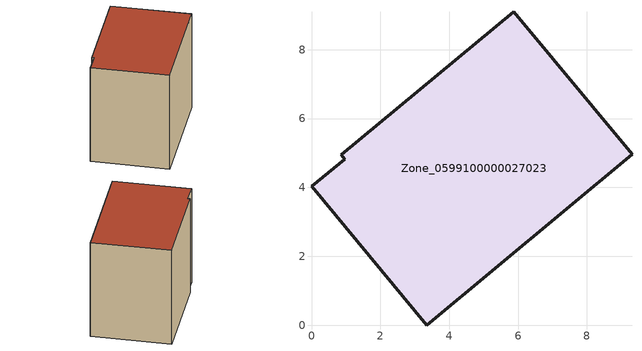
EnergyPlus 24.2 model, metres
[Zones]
Zone_0599100000027023
 floor ground (C_G): 9.31,4.96 3.35,0 0,4.03 0.96,4.82 0.86,4.95 5.87,9.1 z0
 wall outside (C_F): 9.31,4.96 5.87,9.1 0.86,4.95 0.96,4.82 0,4.03 3.35,0 9.31,4.96 z0:7.13
 roof outside (C_R): 3.35,0 9.31,4.96 5.87,9.1 0.86,4.95 0.96,4.82 0,4.03 z7.13
[BUILDING]
Pand.0599100000027023: North Axis=0; Terrain=City; Loads Convergence Tolerance Value=0.04; Temperature Convergence Tolerance Value=0.4; Solar Distribution=FullExterior; Maximum Number of Warmup Days=25; Minimum Number of Warmup Days=1
[Site:Location]
Rotterdam.The.Hague.AP_ZH_NLD Design_Conditions: Latitude=51.96; Longitude=4.45; Time Zone=1; Elevation=-4.5
[SITE:GROUNDTEMPERATURE:BUILDINGSURFACE]
18, 18, 18, 18, 18, 18, 18, 18, 18, 18, 18, 18
[MATERIAL] Thermal Absorptance=0.9; Solar Absorptance=0.7; Visible Absorptance=0.7
Name | Roughness | Thickness | Conductivity | Density | Specific Heat
G.TC.1946 | MediumSmooth | 0.15 | 1 | 540 | 1210
F.TC.1946 | Rough | 0.3 | 0.857143 | 1920 | 840
R.TC.1946 | MediumRough | 0.2 | 0.909091 | 1500 | 1000
[CONSTRUCTION]
C_G: G.TC.1946
C_F: F.TC.1946
C_R: R.TC.1946
[ZONE]
Zone_0599100000027023: Type=1; Multiplier=1; Ceiling Height=Autocalculate; Volume=Autocalculate; Floor Area=autocalculate; Part of Total Floor Area=Yes
[ZONEINFILTRATION:DESIGNFLOWRATE]
Infil_Zone_0599100000027023: Zone or ZoneList or Space or SpaceList=Zone_0599100000027023; Schedule=AlwaysOn; Design Flow Rate Calculation Method=Flow/Area; Flow Rate per Floor Area=0.003; Constant Term Coefficient=1; Temperature Term Coefficient=0; Velocity Term Coefficient=0; Velocity Squared Term Coefficient=0
[HVACTEMPLATE:ZONE:IDEALLOADSAIRSYSTEM]
Zone_0599100000027023: Maximum Heating Supply Air Temperature=50; Minimum Cooling Supply Air Temperature=13; Maximum Heating Supply Air Humidity Ratio=0.0156; Minimum Cooling Supply Air Humidity Ratio=0.0077; Heating Limit=NoLimit; Cooling Limit=NoLimit; Dehumidification Control Type=ConstantSensibleHeatRatio; Cooling Sensible Heat Ratio=0.7; Dehumidification Setpoint=60; Humidification Control Type=None; Humidification Setpoint=30; Outdoor Air Method=None; Outdoor Air Flow Rate per Person=0.00944; Outdoor Air Flow Rate per Zone Floor Area=0; Outdoor Air Flow Rate per Zone=0; Demand Controlled Ventilation Type=None; Outdoor Air Economizer Type=NoEconomizer; Heat Recovery Type=None; Sensible Heat Recovery Effectiveness=0.7; Latent Heat Recovery Effectiveness=0.65
[ZONECONTROL:THERMOSTAT]
ThermostatControl_Zone_0599100000027023: Zone or ZoneList=Zone_0599100000027023; Control Type Schedule=DualSetpointControlType; Control 1=Thermostat_Zone_0599100000027023; Temperature Difference Between Cutout And Setpoint=0
[THERMOSTATSETPOINT:DUALSETPOINT]
Thermostat_Zone_0599100000027023: Heating Setpoint Temperature Schedule=HeatingSetpoint_Zone_0599100000027023; Cooling Setpoint Temperature Schedule=CoolingSetpoint_Zone_0599100000027023
[SCHEDULE:COMPACT]
HeatingSetpoint_Zone_0599100000027023: Through: 12/31, For: AllDays, Until: 24:00, 21
CoolingSetpoint_Zone_0599100000027023: Through: 12/31, For: AllDays, Until: 24:00, 24
DualSetpointControlType: Through: 12/31, For: AllDays, Until: 24:00, 4
AlwaysOn: Through: 12/31, For: AllDays, Until: 24:00, 1
